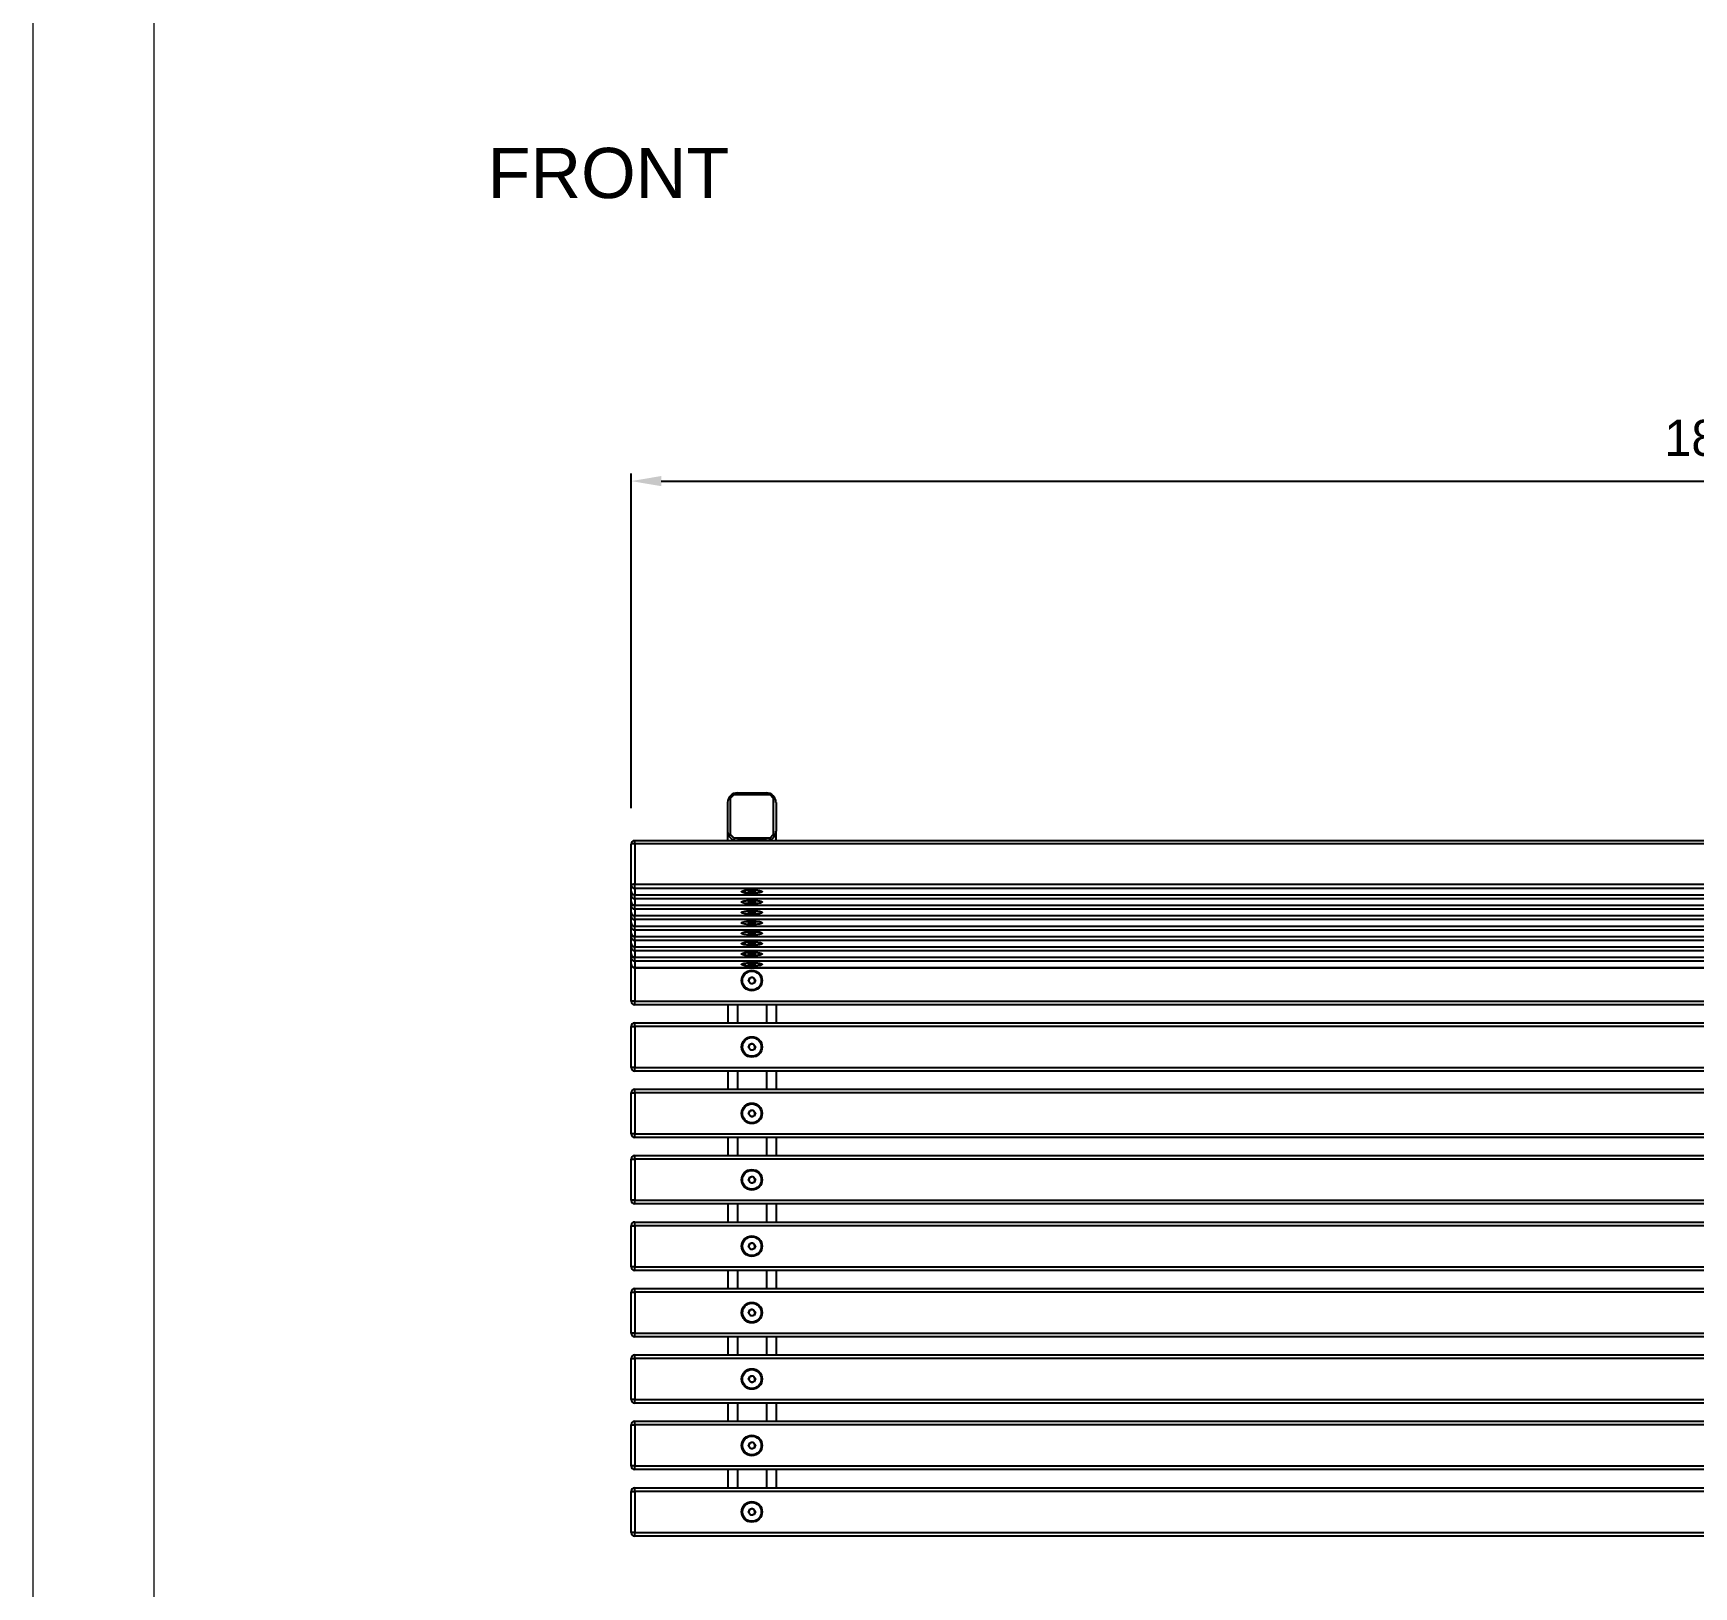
# Model space of a CAD drawing. Header units: millimetres. Extents: x 4581 to 10521, y 581 to 4781.
# Drawn here: x 4581 to 5955, y 2188 to 3474 of the extents above; entities that cross this region are included whole.
import ezdxf

# ---------------------------------------------------------------- set-up
doc = ezdxf.new("R2010")
doc.units = ezdxf.units.MM
doc.header["$PDSIZE"] = -1
doc.layers.add('tabelka', color=155, linetype='Continuous')
doc.layers.add('WYMIAR', color=96, linetype='Continuous')
doc.dimstyles.new('1-1', dxfattribs={"dimtxt": 30, "dimasz": 25, "dimexe": 6.25, "dimexo": 30, "dimgap": 20.625, "dimtad": 1, "dimdec": 1, "dimtxsty": 'Standard', "dimcen": 0, "dimclrd": 2, "dimclre": 2, "dimclrt": 2, "dimadec": 0, "dimazin": 0, "dimtfac": 1, "dimtdec": 1, "dimtmove": 0, "dimatfit": 3, "dimfxl": 0, "dimarcsym": 0})

# ---------------------------------------------------------------- blocks, each defined once
blk = doc.blocks.new('rzut')
for p, q in [((-1539.6, -536.7), (-1539.6, -533.7)), ((-1539.6, -533.7), (-1505.6, -533.7)), ((-1505.6, -533.7), (-1505.6, -536.7)), ((-1484.6, -533.7), (-1450.6, -533.7)), ((-1484.6, -536.7), (-1484.6, -533.7)), ((-1450.6, -533.7), (-1450.6, -536.7)), ((-1429.6, -533.7), (-1395.6, -533.7)), ((-1429.6, -536.7), (-1429.6, -533.7)), ((-1395.6, -533.7), (-1395.6, -536.7)), ((-1374.6, -533.7), (-1340.6, -533.7)), ((-1374.6, -536.7), (-1374.6, -533.7)), ((-1340.6, -533.7), (-1340.6, -536.7)), ((-1319.6, -533.7), (-1285.6, -533.7)), ((-1319.6, -536.7), (-1319.6, -533.7)), ((-1285.6, -533.7), (-1285.6, -536.7)), ((-1264.6, -533.7), (-1230.6, -533.7)), ((-1264.6, -536.7), (-1264.6, -533.7)), ((-1230.6, -533.7), (-1230.6, -536.7)), ((-1209.6, -536.7), (-1209.6, -533.7)), ((-1209.6, -533.7), (-1175.6, -533.7)), ((-1175.6, -533.7), (-1175.6, -536.7)), ((-1154.6, -536.7), (-1154.6, -533.7)), ((-1154.6, -533.7), (-1120.6, -533.7)), ((-1120.6, -533.7), (-1120.6, -536.7)), ((-1099.6, -533.7), (-1069, -533.7)), ((-1099.6, -536.7), (-1099.6, -533.7)), ((-1069, -533.7), (-1063.6, -533.7)), ((-1063.6, -533.7), (-1060.4, -533.7)), ((-1060.4, -533.7), (-1055, -533.7)), ((-1055, -533.7), (-1051.8, -533.7)), ((-1051.8, -533.7), (-1046.4, -533.7)), ((-1046.4, -533.7), (-1043.1, -533.7)), ((-1043.1, -533.7), (-1037.8, -533.7)), ((-1037.8, -533.7), (-1034.5, -533.7)), ((-1034.5, -533.7), (-1029.2, -533.7)), ((-1029.2, -533.7), (-1025.9, -533.7)), ((-1025.9, -533.7), (-1020.6, -533.7)), ((-1020.6, -533.7), (-1017.3, -533.7)), ((-1017.3, -533.7), (-1012, -533.7)), ((-1012, -533.7), (-1008.7, -533.7)), ((-1008.7, -533.7), (-1003.4, -533.7)), ((-1003.4, -533.7), (-969.8, -533.7)), ((-1542.6, -2330.7), (-1542.6, -536.7)), ((-1542.6, -536.7), (-1539.6, -536.7)), ((-1539.6, -536.7), (-1539.6, -2330.7)), ((-1505.6, -536.7), (-1539.6, -536.7)), ((-1505.6, -2330.7), (-1505.6, -536.7)), ((-1505.6, -536.7), (-1502.6, -536.7)), ((-1502.6, -536.7), (-1502.6, -2330.7)), ((-1487.6, -2330.7), (-1487.6, -536.7)), ((-1487.6, -536.7), (-1484.6, -536.7)), ((-1484.6, -536.7), (-1484.6, -2330.7)), ((-1450.6, -536.7), (-1484.6, -536.7)), ((-1450.6, -2330.7), (-1450.6, -536.7)), ((-1450.6, -536.7), (-1447.6, -536.7)), ((-1447.6, -536.7), (-1447.6, -2330.7)), ((-1432.6, -2330.7), (-1432.6, -536.7)), ((-1432.6, -536.7), (-1429.6, -536.7)), ((-1429.6, -536.7), (-1429.6, -2330.7)), ((-1395.6, -536.7), (-1429.6, -536.7)), ((-1395.6, -2330.7), (-1395.6, -536.7)), ((-1395.6, -536.7), (-1392.6, -536.7)), ((-1392.6, -536.7), (-1392.6, -2330.7)), ((-1377.6, -2330.7), (-1377.6, -536.7)), ((-1377.6, -536.7), (-1374.6, -536.7)), ((-1374.6, -536.7), (-1374.6, -2330.7)), ((-1340.6, -536.7), (-1374.6, -536.7)), ((-1340.6, -2330.7), (-1340.6, -536.7)), ((-1340.6, -536.7), (-1337.6, -536.7)), ((-1337.6, -536.7), (-1337.6, -2330.7)), ((-1322.6, -2330.7), (-1322.6, -536.7)), ((-1322.6, -536.7), (-1319.6, -536.7)), ((-1319.6, -536.7), (-1319.6, -2330.7)), ((-1285.6, -536.7), (-1319.6, -536.7)), ((-1285.6, -2330.7), (-1285.6, -536.7)), ((-1285.6, -536.7), (-1282.6, -536.7)), ((-1282.6, -536.7), (-1282.6, -2330.7)), ((-1267.6, -2330.7), (-1267.6, -536.7)), ((-1267.6, -536.7), (-1264.6, -536.7)), ((-1264.6, -536.7), (-1264.6, -2330.7)), ((-1230.6, -536.7), (-1264.6, -536.7)), ((-1230.6, -2330.7), (-1230.6, -536.7)), ((-1230.6, -536.7), (-1227.6, -536.7)), ((-1227.6, -536.7), (-1227.6, -2330.7)), ((-1212.6, -2330.7), (-1212.6, -536.7)), ((-1212.6, -536.7), (-1209.6, -536.7)), ((-1209.6, -536.7), (-1209.6, -2330.7)), ((-1175.6, -536.7), (-1209.6, -536.7)), ((-1175.6, -2330.7), (-1175.6, -536.7)), ((-1175.6, -536.7), (-1172.6, -536.7)), ((-1172.6, -536.7), (-1172.6, -2330.7)), ((-1157.6, -2330.7), (-1157.6, -536.7)), ((-1157.6, -536.7), (-1154.6, -536.7)), ((-1154.6, -536.7), (-1154.6, -2330.7)), ((-1120.6, -536.7), (-1154.6, -536.7)), ((-1120.6, -2330.7), (-1120.6, -536.7)), ((-1120.6, -536.7), (-1117.6, -536.7)), ((-1117.6, -536.7), (-1117.6, -2330.7)), ((-1102.6, -2330.7), (-1102.6, -536.7)), ((-1102.6, -536.7), (-1099.6, -536.7)), ((-1099.6, -536.7), (-1099.6, -2330.7)), ((-1072, -536.7), (-1099.6, -536.7)), ((-1072, -536.7), (-1072, -2330.7)), ((-1072, -536.7), (-1071.9, -536.7)), ((-1071.9, -536.7), (-1071.9, -2330.7)), ((-1066.6, -536.7), (-1071.9, -536.7)), ((-1066.6, -2330.7), (-1066.6, -536.7)), ((-1066.6, -536.7), (-1063.4, -536.7)), ((-1063.4, -536.7), (-1063.4, -2330.7)), ((-1063.4, -536.7), (-1063.3, -536.7)), ((-1063.3, -536.7), (-1063.3, -2330.7)), ((-1058, -536.7), (-1063.3, -536.7)), ((-1058, -2330.7), (-1058, -536.7)), ((-1058, -536.7), (-1054.8, -536.7)), ((-1054.8, -536.7), (-1054.8, -2330.7)), ((-1054.8, -536.7), (-1054.7, -536.7)), ((-1054.7, -536.7), (-1054.7, -2330.7)), ((-1049.4, -536.7), (-1054.7, -536.7)), ((-1049.4, -2330.7), (-1049.4, -536.7)), ((-1049.4, -536.7), (-1046.1, -536.7)), ((-1046.1, -536.7), (-1046.1, -2330.7)), ((-1046.1, -536.7), (-1046.1, -2330.7)), ((-1040.8, -536.7), (-1046.1, -536.7)), ((-1046.1, -536.7), (-1046.1, -536.7)), ((-1040.8, -2330.7), (-1040.8, -536.7)), ((-1040.8, -536.7), (-1037.5, -536.7)), ((-1037.5, -536.7), (-1037.5, -2330.7)), ((-1032.2, -536.7), (-1037.5, -536.7)), ((-1037.5, -536.7), (-1037.5, -2330.7)), ((-1037.5, -536.7), (-1037.5, -536.7)), ((-1032.2, -2330.7), (-1032.2, -536.7)), ((-1032.2, -536.7), (-1028.9, -536.7)), ((-1028.9, -536.7), (-1028.9, -2330.7)), ((-1028.9, -536.7), (-1028.9, -2330.7)), ((-1023.6, -536.7), (-1028.9, -536.7)), ((-1028.9, -536.7), (-1028.9, -536.7)), ((-1023.6, -2330.7), (-1023.6, -536.7)), ((-1023.6, -536.7), (-1020.3, -536.7)), ((-1020.3, -536.7), (-1020.3, -2330.7)), ((-1020.3, -536.7), (-1020.3, -2330.7)), ((-1015, -536.7), (-1020.3, -536.7)), ((-1020.3, -536.7), (-1020.3, -536.7)), ((-1015, -2330.7), (-1015, -536.7)), ((-1015, -536.7), (-1011.7, -536.7)), ((-1011.7, -536.7), (-1011.7, -2330.7)), ((-1011.7, -536.7), (-1011.7, -2330.7)), ((-1006.4, -536.7), (-1011.7, -536.7)), ((-1011.7, -536.7), (-1011.7, -536.7)), ((-1006.4, -536.7), (-1002.9, -536.7)), ((-1006.4, -2330.7), (-1006.4, -536.7)), ((-1002.9, -536.7), (-1002.9, -2330.7)), ((-969.4, -536.7), (-1002.9, -536.7)), ((-969.4, -2330.7), (-969.4, -536.7)), ((-969.4, -536.7), (-966.8, -536.7)), ((-966.8, -2330.7), (-966.8, -536.7)), ((-1487.6, -613.7), (-1502.6, -613.7)), ((-1432.6, -613.7), (-1447.6, -613.7)), ((-1377.6, -613.7), (-1392.6, -613.7)), ((-1322.6, -613.7), (-1337.6, -613.7)), ((-1267.6, -613.7), (-1282.6, -613.7)), ((-1212.6, -613.7), (-1227.6, -613.7)), ((-1157.6, -613.7), (-1172.6, -613.7)), ((-1102.6, -613.7), (-1117.6, -613.7)), ((-966.8, -613.7), (-958.8, -613.7)), ((-961.8, -615.7), (-964.7, -618.7)), ((-961.5, -615.7), (-964.4, -618.7)), ((-961.8, -615.7), (-961.5, -615.7)), ((-931.8, -615.7), (-961.5, -615.7)), ((-958.8, -613.7), (-935.1, -613.7)), ((-928.9, -618.7), (-931.8, -615.7)), ((-1525.3, -632.7), (-1523.1, -630.8)), ((-1523.1, -630.8), (-1520.4, -631.9)), ((-1520.4, -631.9), (-1519.9, -634.7)), ((-1487.6, -621.7), (-1502.6, -621.7)), ((-1470.3, -632.7), (-1468.1, -630.8)), ((-1468.1, -630.8), (-1465.4, -631.9)), ((-1465.4, -631.9), (-1464.9, -634.7)), ((-1432.6, -621.7), (-1447.6, -621.7)), ((-1415.3, -632.7), (-1413.1, -630.8)), ((-1413.1, -630.8), (-1410.4, -631.9)), ((-1410.4, -631.9), (-1409.9, -634.7)), ((-1377.6, -621.7), (-1392.6, -621.7)), ((-1360.3, -632.7), (-1358.1, -630.8)), ((-1358.1, -630.8), (-1355.4, -631.9)), ((-1355.4, -631.9), (-1354.9, -634.7)), ((-1322.6, -621.7), (-1337.6, -621.7)), ((-1305.3, -632.7), (-1303.1, -630.8)), ((-1303.1, -630.8), (-1300.4, -631.9)), ((-1300.4, -631.9), (-1299.9, -634.7)), ((-1267.6, -621.7), (-1282.6, -621.7)), ((-1250.3, -632.7), (-1248.1, -630.8)), ((-1248.1, -630.8), (-1245.4, -631.9)), ((-1245.4, -631.9), (-1244.9, -634.7)), ((-1212.6, -621.7), (-1227.6, -621.7)), ((-1195.3, -632.7), (-1193.1, -630.8)), ((-1193.1, -630.8), (-1190.4, -631.9)), ((-1190.4, -631.9), (-1189.9, -634.7)), ((-1157.6, -621.7), (-1172.6, -621.7)), ((-1140.3, -632.7), (-1138.1, -630.8)), ((-1138.1, -630.8), (-1135.4, -631.9)), ((-1135.4, -631.9), (-1134.9, -634.7)), ((-1102.6, -621.7), (-1117.6, -621.7)), ((-1085.3, -632.7), (-1083.1, -630.8)), ((-1083.1, -630.8), (-1080.4, -631.9)), ((-1080.4, -631.9), (-1079.9, -634.7)), ((-1069.7, -633.7), (-1069.5, -631.2)), ((-1069.5, -631.2), (-1069, -631.2)), ((-1068.7, -625.9), (-1069.3, -625.9)), ((-1069, -631.2), (-1068.8, -633.7)), ((-1061.1, -633.7), (-1060.9, -631.2)), ((-1060.9, -631.2), (-1060.4, -631.2)), ((-1060.1, -625.9), (-1060.7, -625.9)), ((-1060.4, -631.2), (-1060.2, -633.7)), ((-1052.5, -633.7), (-1052.3, -631.2)), ((-1052.3, -631.2), (-1051.8, -631.2)), ((-1051.5, -625.9), (-1052.1, -625.9)), ((-1051.8, -631.2), (-1051.6, -633.7)), ((-1043.9, -633.7), (-1043.7, -631.2)), ((-1043.7, -631.2), (-1043.2, -631.2)), ((-1042.9, -625.9), (-1043.5, -625.9)), ((-1043.2, -631.2), (-1043, -633.7)), ((-1035.3, -633.7), (-1035.1, -631.2)), ((-1035.1, -631.2), (-1034.6, -631.2)), ((-1034.3, -625.9), (-1034.8, -625.9)), ((-1034.6, -631.2), (-1034.4, -633.7)), ((-1026.7, -633.7), (-1026.5, -631.2)), ((-1026.5, -631.2), (-1026, -631.2)), ((-1025.7, -625.9), (-1026.2, -625.9)), ((-1026, -631.2), (-1025.8, -633.7)), ((-1018.1, -633.7), (-1017.9, -631.2)), ((-1017.9, -631.2), (-1017.4, -631.2)), ((-1017.1, -625.9), (-1017.6, -625.9)), ((-1017.4, -631.2), (-1017.2, -633.7)), ((-1009.5, -633.7), (-1009.3, -631.2)), ((-1009.3, -631.2), (-1008.8, -631.2)), ((-1008.5, -625.9), (-1009, -625.9)), ((-1008.8, -631.2), (-1008.6, -633.7)), ((-966.8, -621.7), (-966.7, -621.7)), ((-966.7, -645.7), (-966.7, -621.7)), ((-964.7, -618.7), (-964.7, -648.7)), ((-964.7, -618.7), (-964.4, -618.7)), ((-964.4, -618.7), (-964.4, -648.7)), ((-928.9, -648.7), (-928.9, -618.7)), ((-927.2, -621.7), (-927.2, -645.7)), ((-1524.9, -635.5), (-1525.3, -632.7)), ((-1522.2, -636.6), (-1524.9, -635.5)), ((-1519.9, -634.7), (-1522.2, -636.6)), ((-1487.6, -645.7), (-1502.6, -645.7)), ((-1469.9, -635.5), (-1470.3, -632.7)), ((-1467.2, -636.6), (-1469.9, -635.5)), ((-1464.9, -634.7), (-1467.2, -636.6)), ((-1432.6, -645.7), (-1447.6, -645.7)), ((-1414.9, -635.5), (-1415.3, -632.7)), ((-1412.2, -636.6), (-1414.9, -635.5)), ((-1409.9, -634.7), (-1412.2, -636.6)), ((-1377.6, -645.7), (-1392.6, -645.7)), ((-1359.9, -635.5), (-1360.3, -632.7)), ((-1357.2, -636.6), (-1359.9, -635.5)), ((-1354.9, -634.7), (-1357.2, -636.6)), ((-1322.6, -645.7), (-1337.6, -645.7)), ((-1304.9, -635.5), (-1305.3, -632.7)), ((-1302.2, -636.6), (-1304.9, -635.5)), ((-1299.9, -634.7), (-1302.2, -636.6)), ((-1267.6, -645.7), (-1282.6, -645.7)), ((-1249.9, -635.5), (-1250.3, -632.7)), ((-1247.2, -636.6), (-1249.9, -635.5)), ((-1244.9, -634.7), (-1247.2, -636.6)), ((-1212.6, -645.7), (-1227.6, -645.7)), ((-1194.9, -635.5), (-1195.3, -632.7)), ((-1192.2, -636.6), (-1194.9, -635.5)), ((-1189.9, -634.7), (-1192.2, -636.6)), ((-1157.6, -645.7), (-1172.6, -645.7)), ((-1139.9, -635.5), (-1140.3, -632.7)), ((-1137.2, -636.6), (-1139.9, -635.5)), ((-1134.9, -634.7), (-1137.2, -636.6)), ((-1102.6, -645.7), (-1117.6, -645.7)), ((-1084.9, -635.5), (-1085.3, -632.7)), ((-1082.2, -636.6), (-1084.9, -635.5)), ((-1079.9, -634.7), (-1082.2, -636.6)), ((-1069.5, -636.2), (-1069.7, -633.7)), ((-1068.8, -633.7), (-1069.7, -633.7)), ((-1069, -636.2), (-1069.5, -636.2)), ((-1069.3, -641.5), (-1068.7, -641.5)), ((-1068.8, -633.7), (-1069, -636.2)), ((-1060.9, -636.2), (-1061.1, -633.7)), ((-1060.2, -633.7), (-1061.1, -633.7)), ((-1060.4, -636.2), (-1060.9, -636.2)), ((-1060.7, -641.5), (-1060.1, -641.5)), ((-1060.2, -633.7), (-1060.4, -636.2)), ((-1052.3, -636.2), (-1052.5, -633.7)), ((-1051.6, -633.7), (-1052.5, -633.7)), ((-1051.8, -636.2), (-1052.3, -636.2)), ((-1052.1, -641.5), (-1051.5, -641.5)), ((-1051.6, -633.7), (-1051.8, -636.2)), ((-1043.7, -636.2), (-1043.9, -633.7)), ((-1043, -633.7), (-1043.9, -633.7)), ((-1043.2, -636.2), (-1043.7, -636.2)), ((-1043.5, -641.5), (-1042.9, -641.5)), ((-1043, -633.7), (-1043.2, -636.2)), ((-1035.1, -636.2), (-1035.3, -633.7)), ((-1034.4, -633.7), (-1035.3, -633.7)), ((-1034.6, -636.2), (-1035.1, -636.2)), ((-1034.8, -641.5), (-1034.3, -641.5)), ((-1034.4, -633.7), (-1034.6, -636.2)), ((-1026.5, -636.2), (-1026.7, -633.7)), ((-1025.8, -633.7), (-1026.7, -633.7)), ((-1026, -636.2), (-1026.5, -636.2)), ((-1026.2, -641.5), (-1025.7, -641.5)), ((-1025.8, -633.7), (-1026, -636.2)), ((-1017.9, -636.2), (-1018.1, -633.7)), ((-1017.2, -633.7), (-1018.1, -633.7)), ((-1017.4, -636.2), (-1017.9, -636.2)), ((-1017.6, -641.5), (-1017.1, -641.5)), ((-1017.2, -633.7), (-1017.4, -636.2)), ((-1009.3, -636.2), (-1009.5, -633.7)), ((-1008.6, -633.7), (-1009.5, -633.7)), ((-1008.8, -636.2), (-1009.3, -636.2)), ((-1009, -641.5), (-1008.5, -641.5)), ((-1008.6, -633.7), (-1008.8, -636.2)), ((-966.8, -645.7), (-966.7, -645.7)), ((-1487.6, -653.7), (-1502.6, -653.7)), ((-1432.6, -653.7), (-1447.6, -653.7)), ((-1377.6, -653.7), (-1392.6, -653.7)), ((-1322.6, -653.7), (-1337.6, -653.7)), ((-1267.6, -653.7), (-1282.6, -653.7)), ((-1212.6, -653.7), (-1227.6, -653.7)), ((-1157.6, -653.7), (-1172.6, -653.7)), ((-1102.6, -653.7), (-1117.6, -653.7)), ((-966.8, -653.7), (-958.8, -653.7)), ((-964.7, -648.7), (-964.4, -648.7)), ((-964.7, -648.7), (-961.8, -651.7)), ((-964.4, -648.7), (-961.5, -651.7)), ((-961.8, -651.7), (-961.5, -651.7)), ((-961.5, -651.7), (-931.8, -651.7)), ((-935.1, -653.7), (-958.8, -653.7)), ((-931.8, -651.7), (-928.9, -648.7))]:
    blk.add_line(p, q)
at = {"flags": 128}
for points in [[(-1067.9, -633.7), (-1068, -635.5), (-1068, -637.2), (-1068.2, -638.7), (-1068.4, -640), (-1068.6, -641.1), (-1068.9, -641.8), (-1069.1, -642.1), (-1069.4, -642.1), (-1069.7, -641.8), (-1069.9, -641.1), (-1070.2, -640), (-1070.3, -638.7), (-1070.5, -637.2), (-1070.6, -635.5), (-1070.6, -633.7), (-1070.6, -631.9), (-1070.5, -630.2), (-1070.3, -628.7), (-1070.2, -627.4), (-1069.9, -626.3), (-1069.7, -625.6), (-1069.4, -625.2), (-1069.1, -625.2), (-1068.9, -625.6), (-1068.6, -626.3), (-1068.4, -627.4), (-1068.2, -628.7), (-1068, -630.2), (-1068, -631.9), (-1067.9, -633.7)], [(-1069.3, -641.5), (-1069, -641.3), (-1068.8, -640.8), (-1068.5, -639.9), (-1068.3, -638.7), (-1068.2, -637.3), (-1068.1, -635.8), (-1068, -634.1), (-1068.1, -632.4), (-1068.1, -630.8), (-1068.3, -629.3), (-1068.4, -628), (-1068.6, -627), (-1068.9, -626.3), (-1069.1, -626), (-1069.4, -626), (-1069.7, -626.3), (-1069.9, -627), (-1070.1, -628), (-1070.3, -629.3), (-1070.4, -630.8), (-1070.5, -632.4), (-1070.5, -634.1), (-1070.4, -635.8), (-1070.3, -637.3), (-1070.2, -638.7), (-1070, -639.9), (-1069.8, -640.8), (-1069.5, -641.3), (-1069.3, -641.5)], [(-1059.3, -633.7), (-1059.4, -635.5), (-1059.4, -637.2), (-1059.6, -638.7), (-1059.8, -640), (-1060, -641.1), (-1060.2, -641.8), (-1060.5, -642.1), (-1060.8, -642.1), (-1061.1, -641.8), (-1061.3, -641.1), (-1061.5, -640), (-1061.7, -638.7), (-1061.9, -637.2), (-1062, -635.5), (-1062, -633.7), (-1062, -631.9), (-1061.9, -630.2), (-1061.7, -628.7), (-1061.5, -627.4), (-1061.3, -626.3), (-1061.1, -625.6), (-1060.8, -625.2), (-1060.5, -625.2), (-1060.2, -625.6), (-1060, -626.3), (-1059.8, -627.4), (-1059.6, -628.7), (-1059.4, -630.2), (-1059.4, -631.9), (-1059.3, -633.7)], [(-1060.7, -641.5), (-1060.4, -641.3), (-1060.1, -640.8), (-1059.9, -639.9), (-1059.7, -638.7), (-1059.6, -637.3), (-1059.5, -635.8), (-1059.4, -634.1), (-1059.5, -632.4), (-1059.5, -630.8), (-1059.7, -629.3), (-1059.8, -628), (-1060, -627), (-1060.3, -626.3), (-1060.5, -626), (-1060.8, -626), (-1061, -626.3), (-1061.3, -627), (-1061.5, -628), (-1061.7, -629.3), (-1061.8, -630.8), (-1061.9, -632.4), (-1061.9, -634.1), (-1061.8, -635.8), (-1061.7, -637.3), (-1061.6, -638.7), (-1061.4, -639.9), (-1061.2, -640.8), (-1060.9, -641.3), (-1060.7, -641.5)], [(-1050.7, -633.7), (-1050.8, -635.5), (-1050.8, -637.2), (-1051, -638.7), (-1051.2, -640), (-1051.4, -641.1), (-1051.6, -641.8), (-1051.9, -642.1), (-1052.2, -642.1), (-1052.5, -641.8), (-1052.7, -641.1), (-1052.9, -640), (-1053.1, -638.7), (-1053.3, -637.2), (-1053.4, -635.5), (-1053.4, -633.7), (-1053.4, -631.9), (-1053.3, -630.2), (-1053.1, -628.7), (-1052.9, -627.4), (-1052.7, -626.3), (-1052.5, -625.6), (-1052.2, -625.2), (-1051.9, -625.2), (-1051.6, -625.6), (-1051.4, -626.3), (-1051.2, -627.4), (-1051, -628.7), (-1050.8, -630.2), (-1050.8, -631.9), (-1050.7, -633.7)], [(-1052.1, -641.5), (-1051.8, -641.3), (-1051.5, -640.8), (-1051.3, -639.9), (-1051.1, -638.7), (-1051, -637.3), (-1050.9, -635.8), (-1050.8, -634.1), (-1050.9, -632.4), (-1050.9, -630.8), (-1051, -629.3), (-1051.2, -628), (-1051.4, -627), (-1051.7, -626.3), (-1051.9, -626), (-1052.2, -626), (-1052.4, -626.3), (-1052.7, -627), (-1052.9, -628), (-1053.1, -629.3), (-1053.2, -630.8), (-1053.3, -632.4), (-1053.3, -634.1), (-1053.2, -635.8), (-1053.1, -637.3), (-1053, -638.7), (-1052.8, -639.9), (-1052.6, -640.8), (-1052.3, -641.3), (-1052.1, -641.5)], [(-1042.1, -633.7), (-1042.2, -635.5), (-1042.2, -637.2), (-1042.4, -638.7), (-1042.6, -640), (-1042.8, -641.1), (-1043, -641.8), (-1043.3, -642.1), (-1043.6, -642.1), (-1043.9, -641.8), (-1044.1, -641.1), (-1044.3, -640), (-1044.5, -638.7), (-1044.7, -637.2), (-1044.8, -635.5), (-1044.8, -633.7), (-1044.8, -631.9), (-1044.7, -630.2), (-1044.5, -628.7), (-1044.3, -627.4), (-1044.1, -626.3), (-1043.9, -625.6), (-1043.6, -625.2), (-1043.3, -625.2), (-1043, -625.6), (-1042.8, -626.3), (-1042.6, -627.4), (-1042.4, -628.7), (-1042.2, -630.2), (-1042.2, -631.9), (-1042.1, -633.7)], [(-1043.5, -641.5), (-1043.2, -641.3), (-1042.9, -640.8), (-1042.7, -639.9), (-1042.5, -638.7), (-1042.4, -637.3), (-1042.3, -635.8), (-1042.2, -634.1), (-1042.3, -632.4), (-1042.3, -630.8), (-1042.4, -629.3), (-1042.6, -628), (-1042.8, -627), (-1043.1, -626.3), (-1043.3, -626), (-1043.6, -626), (-1043.8, -626.3), (-1044.1, -627), (-1044.3, -628), (-1044.5, -629.3), (-1044.6, -630.8), (-1044.7, -632.4), (-1044.7, -634.1), (-1044.6, -635.8), (-1044.5, -637.3), (-1044.4, -638.7), (-1044.2, -639.9), (-1044, -640.8), (-1043.7, -641.3), (-1043.5, -641.5)], [(-1033.5, -633.7), (-1033.5, -635.5), (-1033.6, -637.2), (-1033.8, -638.7), (-1034, -640), (-1034.2, -641.1), (-1034.4, -641.8), (-1034.7, -642.1), (-1035, -642.1), (-1035.3, -641.8), (-1035.5, -641.1), (-1035.7, -640), (-1035.9, -638.7), (-1036.1, -637.2), (-1036.1, -635.5), (-1036.2, -633.7), (-1036.1, -631.9), (-1036.1, -630.2), (-1035.9, -628.7), (-1035.7, -627.4), (-1035.5, -626.3), (-1035.3, -625.6), (-1035, -625.2), (-1034.7, -625.2), (-1034.4, -625.6), (-1034.2, -626.3), (-1034, -627.4), (-1033.8, -628.7), (-1033.6, -630.2), (-1033.5, -631.9), (-1033.5, -633.7)], [(-1034.8, -641.5), (-1034.6, -641.3), (-1034.3, -640.8), (-1034.1, -639.9), (-1033.9, -638.7), (-1033.8, -637.3), (-1033.7, -635.8), (-1033.6, -634.1), (-1033.6, -632.4), (-1033.7, -630.8), (-1033.8, -629.3), (-1034, -628), (-1034.2, -627), (-1034.5, -626.3), (-1034.7, -626), (-1035, -626), (-1035.2, -626.3), (-1035.5, -627), (-1035.7, -628), (-1035.9, -629.3), (-1036, -630.8), (-1036.1, -632.4), (-1036.1, -634.1), (-1036, -635.8), (-1035.9, -637.3), (-1035.8, -638.7), (-1035.6, -639.9), (-1035.4, -640.8), (-1035.1, -641.3), (-1034.8, -641.5)], [(-1024.9, -633.7), (-1024.9, -635.5), (-1025, -637.2), (-1025.2, -638.7), (-1025.4, -640), (-1025.6, -641.1), (-1025.8, -641.8), (-1026.1, -642.1), (-1026.4, -642.1), (-1026.7, -641.8), (-1026.9, -641.1), (-1027.1, -640), (-1027.3, -638.7), (-1027.5, -637.2), (-1027.5, -635.5), (-1027.6, -633.7), (-1027.5, -631.9), (-1027.5, -630.2), (-1027.3, -628.7), (-1027.1, -627.4), (-1026.9, -626.3), (-1026.7, -625.6), (-1026.4, -625.2), (-1026.1, -625.2), (-1025.8, -625.6), (-1025.6, -626.3), (-1025.4, -627.4), (-1025.2, -628.7), (-1025, -630.2), (-1024.9, -631.9), (-1024.9, -633.7)], [(-1026.2, -641.5), (-1026, -641.3), (-1025.7, -640.8), (-1025.5, -639.9), (-1025.3, -638.7), (-1025.2, -637.3), (-1025.1, -635.8), (-1025, -634.1), (-1025, -632.4), (-1025.1, -630.8), (-1025.2, -629.3), (-1025.4, -628), (-1025.6, -627), (-1025.9, -626.3), (-1026.1, -626), (-1026.4, -626), (-1026.6, -626.3), (-1026.9, -627), (-1027.1, -628), (-1027.3, -629.3), (-1027.4, -630.8), (-1027.4, -632.4), (-1027.5, -634.1), (-1027.4, -635.8), (-1027.3, -637.3), (-1027.2, -638.7), (-1027, -639.9), (-1026.8, -640.8), (-1026.5, -641.3), (-1026.2, -641.5)], [(-1016.3, -633.7), (-1016.3, -635.5), (-1016.4, -637.2), (-1016.6, -638.7), (-1016.8, -640), (-1017, -641.1), (-1017.2, -641.8), (-1017.5, -642.1), (-1017.8, -642.1), (-1018.1, -641.8), (-1018.3, -641.1), (-1018.5, -640), (-1018.7, -638.7), (-1018.9, -637.2), (-1018.9, -635.5), (-1019, -633.7), (-1018.9, -631.9), (-1018.9, -630.2), (-1018.7, -628.7), (-1018.5, -627.4), (-1018.3, -626.3), (-1018.1, -625.6), (-1017.8, -625.2), (-1017.5, -625.2), (-1017.2, -625.6), (-1017, -626.3), (-1016.8, -627.4), (-1016.6, -628.7), (-1016.4, -630.2), (-1016.3, -631.9), (-1016.3, -633.7)], [(-1017.6, -641.5), (-1017.4, -641.3), (-1017.1, -640.8), (-1016.9, -639.9), (-1016.7, -638.7), (-1016.6, -637.3), (-1016.5, -635.8), (-1016.4, -634.1), (-1016.4, -632.4), (-1016.5, -630.8), (-1016.6, -629.3), (-1016.8, -628), (-1017, -627), (-1017.3, -626.3), (-1017.5, -626), (-1017.8, -626), (-1018, -626.3), (-1018.3, -627), (-1018.5, -628), (-1018.6, -629.3), (-1018.8, -630.8), (-1018.8, -632.4), (-1018.9, -634.1), (-1018.8, -635.8), (-1018.7, -637.3), (-1018.6, -638.7), (-1018.4, -639.9), (-1018.2, -640.8), (-1017.9, -641.3), (-1017.6, -641.5)], [(-1007.7, -633.7), (-1007.7, -635.5), (-1007.8, -637.2), (-1008, -638.7), (-1008.1, -640), (-1008.4, -641.1), (-1008.6, -641.8), (-1008.9, -642.1), (-1009.2, -642.1), (-1009.4, -641.8), (-1009.7, -641.1), (-1009.9, -640), (-1010.1, -638.7), (-1010.3, -637.2), (-1010.3, -635.5), (-1010.4, -633.7), (-1010.3, -631.9), (-1010.3, -630.2), (-1010.1, -628.7), (-1009.9, -627.4), (-1009.7, -626.3), (-1009.4, -625.6), (-1009.2, -625.2), (-1008.9, -625.2), (-1008.6, -625.6), (-1008.4, -626.3), (-1008.1, -627.4), (-1008, -628.7), (-1007.8, -630.2), (-1007.7, -631.9), (-1007.7, -633.7)], [(-1009, -641.5), (-1008.8, -641.3), (-1008.5, -640.8), (-1008.3, -639.9), (-1008.1, -638.7), (-1008, -637.3), (-1007.9, -635.8), (-1007.8, -634.1), (-1007.8, -632.4), (-1007.9, -630.8), (-1008, -629.3), (-1008.2, -628), (-1008.4, -627), (-1008.6, -626.3), (-1008.9, -626), (-1009.2, -626), (-1009.4, -626.3), (-1009.7, -627), (-1009.9, -628), (-1010, -629.3), (-1010.2, -630.8), (-1010.2, -632.4), (-1010.3, -634.1), (-1010.2, -635.8), (-1010.1, -637.3), (-1010, -638.7), (-1009.8, -639.9), (-1009.5, -640.8), (-1009.3, -641.3), (-1009, -641.5)]]:
    blk.add_lwpolyline(points, dxfattribs=at)
for centre, radius in [((-1522.6, -633.7), 8.5), ((-1522.6, -633.7), 7.78), ((-1467.6, -633.7), 8.5), ((-1467.6, -633.7), 7.78), ((-1412.6, -633.7), 8.5), ((-1412.6, -633.7), 7.79), ((-1357.6, -633.7), 8.5), ((-1357.6, -633.7), 7.78), ((-1302.6, -633.7), 8.5), ((-1302.6, -633.7), 7.78), ((-1247.6, -633.7), 8.5), ((-1247.6, -633.7), 7.79), ((-1192.6, -633.7), 8.5), ((-1192.6, -633.7), 7.79), ((-1137.6, -633.7), 8.5), ((-1137.6, -633.7), 7.78), ((-1082.6, -633.7), 8.5), ((-1082.6, -633.7), 7.79)]:
    blk.add_circle(centre, radius)
for centre, radius, start, end in [((-1539.6, -536.7), 3, 90, 180), ((-1505.6, -536.7), 3, 0, 90), ((-1484.6, -536.7), 3, 90, 180), ((-1450.6, -536.7), 3, 0, 90), ((-1429.6, -536.7), 3, 90, 180), ((-1395.6, -536.7), 3, 0, 90), ((-1374.6, -536.7), 3, 90, 180), ((-1340.6, -536.7), 3, 0, 90), ((-1319.6, -536.7), 3, 90, 180), ((-1285.6, -536.7), 3, 0, 90), ((-1264.6, -536.7), 3, 90, 180), ((-1230.6, -536.7), 3, 0, 90), ((-1209.6, -536.7), 3, 90, 180), ((-1175.6, -536.7), 3, 0, 90), ((-1154.6, -536.7), 3, 90, 180), ((-1120.6, -536.7), 3, 0, 90), ((-1099.6, -536.7), 3, 90, 180), ((-1069, -536.7), 3, 90, 180), ((-1068.9, -536.7), 2.98, 90.3587, 180.3515), ((-1063.6, -536.7), 2.98, 90.3587, 180.3514), ((-1067.2, -535.5), 4.04, 357.3553, 27.2757), ((-1060.4, -536.7), 3, 90, 180), ((-1060.3, -536.7), 2.98, 90.3587, 180.3514), ((-1055, -536.7), 2.98, 90.3587, 180.3514), ((-1058.6, -535.5), 4.04, 357.3555, 27.2756), ((-1051.8, -536.7), 3, 90, 180), ((-1051.7, -536.7), 2.98, 90.3587, 180.3514), ((-1046.4, -536.7), 2.98, 90.3587, 180.3514), ((-1050, -535.5), 4.04, 357.3553, 27.2756), ((-1043.1, -536.7), 3, 90, 180), ((-1043.1, -536.7), 2.98, 90.3587, 180.3514), ((-1037.8, -536.7), 2.98, 90.3587, 180.3514), ((-1041.4, -535.5), 4.04, 357.353, 27.2766), ((-1034.5, -536.7), 3, 90, 180), ((-1034.5, -536.7), 2.98, 90.3587, 180.3514), ((-1029.2, -536.7), 2.98, 90.3588, 180.3514), ((-1032.8, -535.5), 4.04, 357.353, 27.2766), ((-1025.9, -536.7), 3, 90, 180), ((-1025.9, -536.7), 2.98, 90.3588, 180.3514), ((-1020.6, -536.7), 2.98, 90.3587, 180.3515), ((-1024.2, -535.5), 4.04, 357.3552, 27.2758), ((-1017.3, -536.7), 3, 90, 180), ((-1017.3, -536.7), 2.98, 90.3587, 180.3515), ((-1012, -536.7), 2.98, 90.3588, 180.3514), ((-1015.6, -535.5), 4.04, 357.356, 27.2751), ((-1008.7, -536.7), 3, 90, 180), ((-1008.7, -536.7), 2.98, 90.3588, 180.3514), ((-1003.4, -536.7), 2.98, 90.3588, 180.3514), ((-1008.1, -536), 5.2, 351.9096, 25.8721), ((-969.8, -536.7), 3, 0, 90), ((-974.5, -536), 5.2, 351.9095, 25.8721), ((-958.8, -621.6), 7.95, 90.3568, 180.3531), ((-935.2, -621.6), 7.95, 359.6469, 89.6432), ((-1522.6, -633.7), 2.51, 129.416, 189.416), ((-1522.6, -633.7), 2.51, 69.416, 129.416), ((-1522.6, -633.7), 2.51, 9.416, 69.416), ((-1467.6, -633.7), 2.51, 129.416, 189.416), ((-1467.6, -633.7), 2.51, 69.416, 129.416), ((-1467.6, -633.7), 2.51, 9.416, 69.416), ((-1412.6, -633.7), 2.51, 129.416, 189.416), ((-1412.6, -633.7), 2.51, 69.416, 129.416), ((-1412.6, -633.7), 2.51, 9.416, 69.416), ((-1357.6, -633.7), 2.51, 129.416, 189.416), ((-1357.6, -633.7), 2.51, 69.416, 129.416), ((-1357.6, -633.7), 2.51, 9.416, 69.416), ((-1302.6, -633.7), 2.51, 129.416, 189.416), ((-1302.6, -633.7), 2.51, 69.416, 129.416), ((-1302.6, -633.7), 2.51, 9.416, 69.416), ((-1247.6, -633.7), 2.51, 129.416, 189.416), ((-1247.6, -633.7), 2.51, 69.416, 129.416), ((-1247.6, -633.7), 2.51, 9.416, 69.416), ((-1192.6, -633.7), 2.51, 129.416, 189.416), ((-1192.6, -633.7), 2.51, 69.416, 129.416), ((-1192.6, -633.7), 2.51, 9.416, 69.416), ((-1137.6, -633.7), 2.51, 129.416, 189.416), ((-1137.6, -633.7), 2.51, 69.416, 129.416), ((-1137.6, -633.7), 2.51, 9.416, 69.416), ((-1082.6, -633.7), 2.51, 129.416, 189.416), ((-1082.6, -633.7), 2.51, 69.416, 129.416), ((-1082.6, -633.7), 2.51, 9.416, 69.416), ((-1522.6, -633.7), 2.51, 189.416, 249.416), ((-1522.6, -633.7), 2.51, 249.416, 309.416), ((-1522.6, -633.7), 2.51, 309.416, 9.416), ((-1467.6, -633.7), 2.51, 189.416, 249.416), ((-1467.6, -633.7), 2.51, 249.416, 309.416), ((-1467.6, -633.7), 2.51, 309.416, 9.416), ((-1412.6, -633.7), 2.51, 189.416, 249.416), ((-1412.6, -633.7), 2.51, 249.416, 309.416), ((-1412.6, -633.7), 2.51, 309.416, 9.416), ((-1357.6, -633.7), 2.51, 189.416, 249.416), ((-1357.6, -633.7), 2.51, 249.416, 309.416), ((-1357.6, -633.7), 2.51, 309.416, 9.416), ((-1302.6, -633.7), 2.51, 189.416, 249.416), ((-1302.6, -633.7), 2.51, 249.416, 309.416), ((-1302.6, -633.7), 2.51, 309.416, 9.416), ((-1247.6, -633.7), 2.51, 189.416, 249.416), ((-1247.6, -633.7), 2.51, 249.416, 309.416), ((-1247.6, -633.7), 2.51, 309.416, 9.416), ((-1192.6, -633.7), 2.51, 189.416, 249.416), ((-1192.6, -633.7), 2.51, 249.416, 309.416), ((-1192.6, -633.7), 2.51, 309.416, 9.416), ((-1137.6, -633.7), 2.51, 189.416, 249.416), ((-1137.6, -633.7), 2.51, 249.416, 309.416), ((-1137.6, -633.7), 2.51, 309.416, 9.416), ((-1082.6, -633.7), 2.51, 189.416, 249.416), ((-1082.6, -633.7), 2.51, 249.416, 309.416), ((-1082.6, -633.7), 2.51, 309.416, 9.416), ((-958.8, -645.7), 7.95, 179.6464, 269.6437), ((-935.2, -645.7), 7.95, 270.3563, 0.3536)]:
    blk.add_arc(centre, radius, start, end)
blk = doc.blocks.new('*D12')
at = {"layer": 'Defpoints', "color": 0}
for p in [(6875.6, 3103.5), (5075.6, 2802.7), (6875.6, 2802.7)]:
    blk.add_point(p, dxfattribs=at)
at = {"layer": 'WYMIAR', "color": 2, "lineweight": -2}
for p, q in [((5075.6, 2832.7), (5075.6, 3109.7)), ((6875.6, 2832.7), (6875.6, 3109.7)), ((5100.6, 3103.5), (6850.6, 3103.5))]:
    blk.add_line(p, q, dxfattribs=at)
at = {"layer": 'WYMIAR', "color": 2}
for points in [[(5100.6, 3107.7), (5100.6, 3099.3), (5075.6, 3103.5)], [(6850.6, 3107.7), (6850.6, 3099.3), (6875.6, 3103.5)]]:
    blk.add_solid(points, dxfattribs=at)
at = {"layer": 'WYMIAR', "color": 2, "insert": (5975.6, 3139.1), "char_height": 30, "attachment_point": 5}
blk.add_mtext('1800', dxfattribs=at)

msp = doc.modelspace()

# ---------------------------------------------------------------- linework, layer by layer
at = {"layer": 'tabelka', "lineweight": 5}
for points in [[(4580.65, 4781.17), (10520.65, 4781.17), (10520.65, 581.17), (4580.65, 581.17)], [(4680.65, 4681.17), (10420.65, 4681.17), (10420.65, 681.17), (4680.65, 681.17)]]:
    msp.add_lwpolyline(points, close=True, dxfattribs=at)

# ---------------------------------------------------------------- block references
at = {"rotation": 90}
msp.add_blockref('rzut', (4541.87, 3772.55), dxfattribs=at)

# ---------------------------------------------------------------- texts
at = {"layer": 'WYMIAR', "insert": (4956.75, 3379.43), "char_height": 41.5951, "width": 196.5247, "attachment_point": 1}
msp.add_mtext('{\\f@Arial Unicode MS|b0|i0|c238|p34;FRONT}', dxfattribs=at)

# ---------------------------------------------------------------- dimensions: what is measured, and where the dimension line sits
at = {"layer": 'WYMIAR'}
dim = msp.add_linear_dim(base=(6875.56, 3103.49), p1=(5075.56, 2802.71), p2=(6875.56, 2802.71), dimstyle='1-1', dxfattribs=at)
dim.commit()
dim.dimension.update_dxf_attribs({"geometry": '*D12', "text_midpoint": (5975.56, 3139.12)})

doc.saveas('drawing.dxf')
